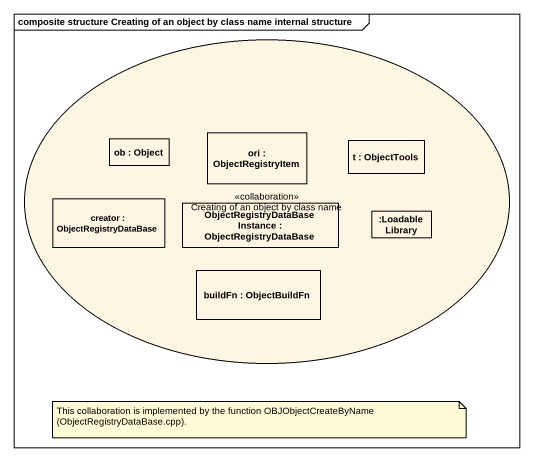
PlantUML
@startuml
mainframe composite structure Creating of an object by class name internal structure
usecase "Creating of an object by class name" as Creating_of_an_object_by <<collaboration>>
rectangle "ob : Object" as ob
rectangle "ori : ObjectRegistryItem" as ori
rectangle "t : ObjectTools" as t
rectangle "creator : ObjectRegistryDataBase" as creator
rectangle "ObjectRegistryDataBaseInstance : ObjectRegistryDataBase" as ObjectRegistryDataBaseInstan
rectangle ":LoadableLibrary" as LoadableLibrary
rectangle "buildFn : ObjectBuildFn" as buildFn
note as N1
  This collaboration is implemented by the function OBJObjectCreateByName (ObjectRegistryDataBase.cpp).
end note
@enduml
